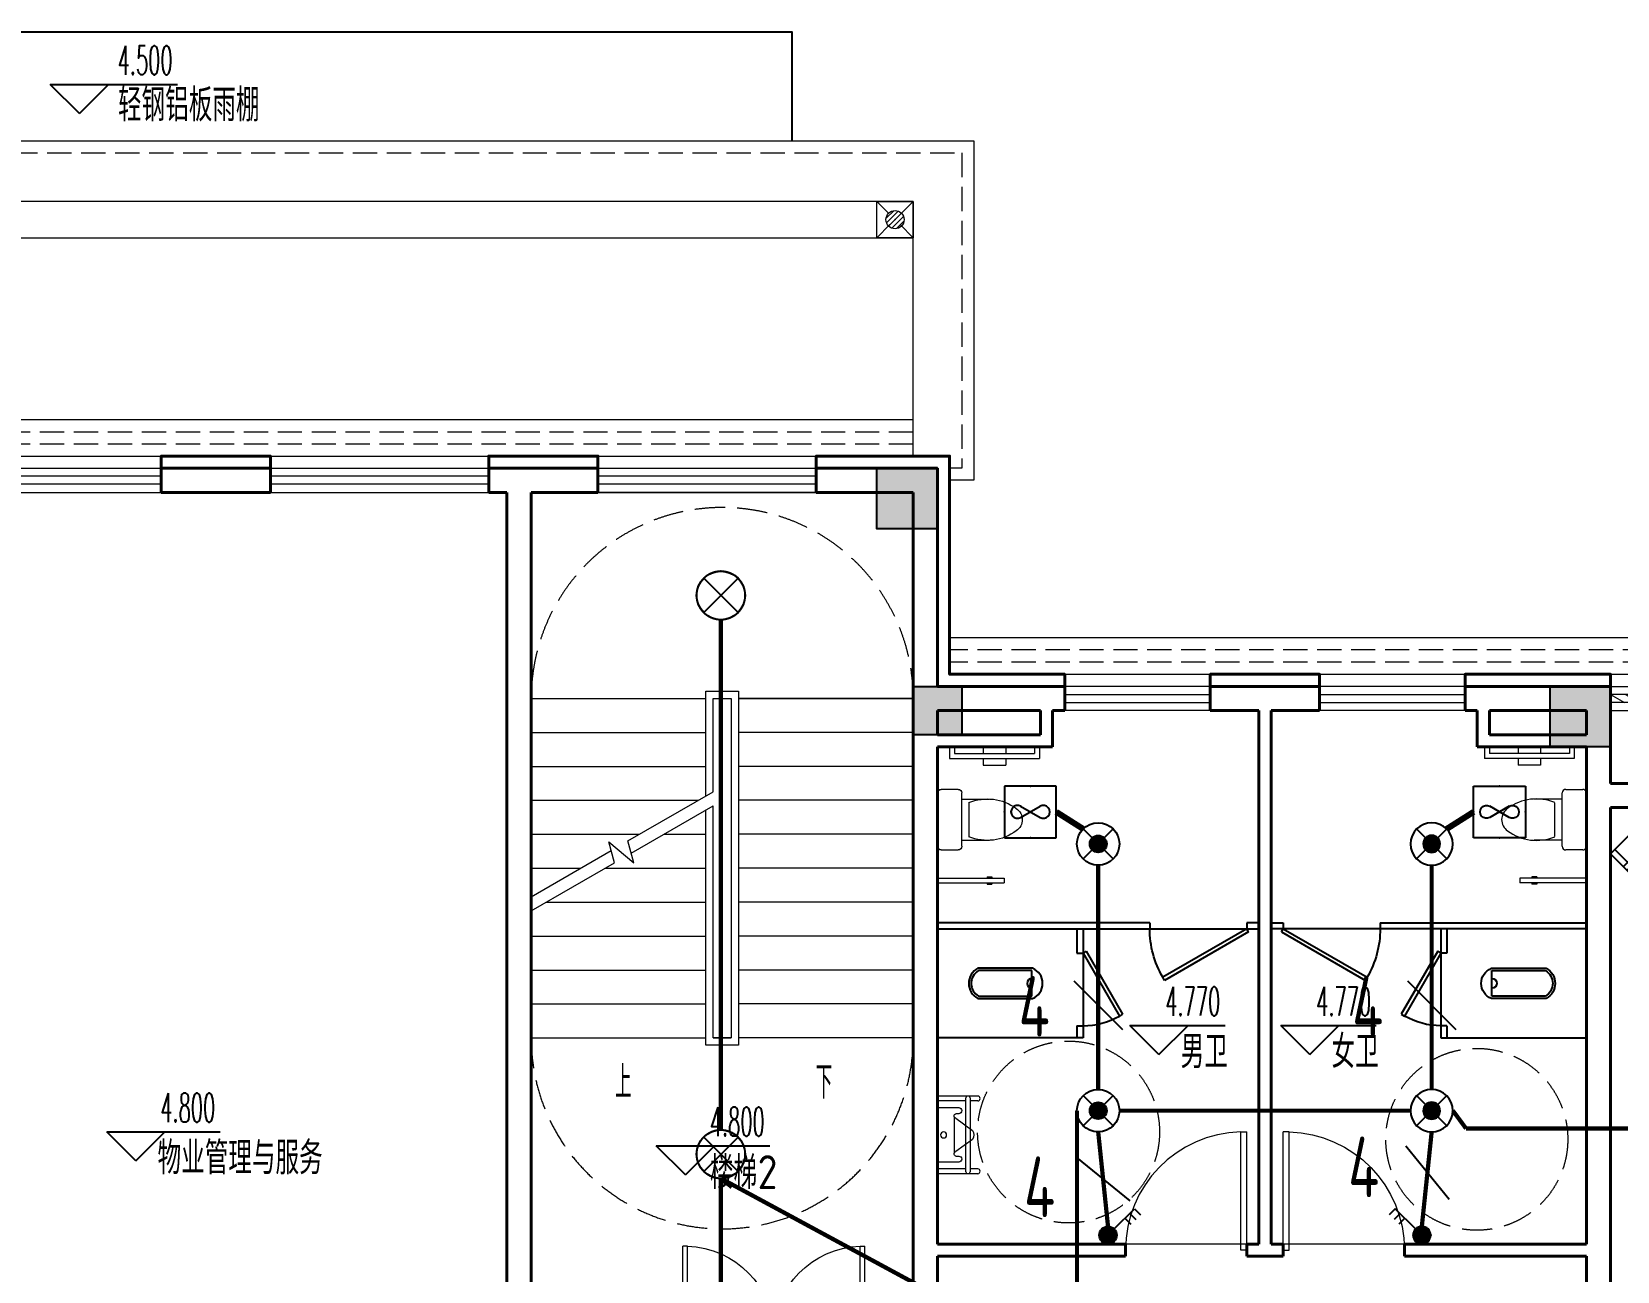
# Model space of a CAD drawing. Extents: x 491024 to 1725648, y 860327 to 1705161.
# Drawn here: x 681063 to 694136, y 1085031 to 1095256 of the extents above; entities that cross this region are included whole.
import ezdxf
from ezdxf.enums import TextEntityAlignment as Align

# ---------------------------------------------------------------- set-up
doc = ezdxf.new("R2010")
doc.units = 0
doc.header["$LTSCALE"] = 1000
doc.header["$MEASUREMENT"] = 0
doc.linetypes.add('__DASH', pattern=[0.35, 0.25, -0.1])
doc.linetypes.add('DASH', pattern=[0.35, 0.25, -0.1])
for name, color, linetype in [('A-AC', 8, 'Continuous'), ('DIM-照明', 3, 'Continuous'), ('DIM_ELEV', 8, 'Continuous'), ('DIM_SYMB', 8, 'Continuous'), ('EQUIP-动力', 3, 'Continuous'), ('EQUIP-照明', 3, 'Continuous'), ('PUB_TEXT', 8, 'Continuous'), ('S-COLU-HATCH', 8, 'Continuous'), ('S-COLU-LINE1', 8, 'Continuous'), ('TEL_TEXT', 7, 'Continuous'), ('WIRE-照明', 2, 'Continuous'), ('洁具', 8, 'Continuous'), ('立面', 8, 'Continuous')]:
    doc.layers.add(name, color=color, linetype=linetype)
for name, color, linetype, lineweight in [('LVTRY', 8, 'Continuous', 13), ('STAIR', 8, 'Continuous', 18), ('WALL', 8, 'Continuous', 40), ('WINDOW', 8, 'Continuous', 15), ('平面-分水线', 8, 'Continuous', 15), ('平面-排水沟', 8, 'Continuous', 15), ('平面-看线', 8, 'Continuous', 15)]:
    doc.layers.add(name, color=color, linetype=linetype, lineweight=lineweight)
doc.styles.add('_TCH_DIM', font='SIMPLEX.shx', dxfattribs={"width": 0.7, "bigfont": 'GBCBIG.shx'})
doc.styles.add('_TEL_DIM', font='SIMPLEX', dxfattribs={"width": 0.8, "height": 3.5, "bigfont": 'HZTXT'})
doc.styles.add('DIM_FONT', font='SIMPLEX.shx', dxfattribs={"width": 0.56})
doc.styles.get("Standard").update_dxf_attribs({"font": 'gbenor.shx', "bigfont": 'gbcbig.shx'})

# ---------------------------------------------------------------- blocks, each defined once
blk = doc.blocks.new('A$C752800CC')
at = {"layer": 'LVTRY'}
for p, q in [((380, 0), (820, 0)), ((1082, 0), (1082, -549)), ((1122, 0), (1122, -549)), ((0, -100), (95, -100)), ((95, -100), (95, -840)), ((350, -170), (350, -30)), ((850, -30), (850, -170)), ((0, -140), (55, -140)), ((55, -140), (55, -800)), ((820, -200), (380, -200)), ((430, -200), (430, -430)), ((740, -260), (460, -260)), ((770, -200), (770, -430)), ((0, -377), (55, -377)), ((95, -377), (150, -377)), ((150, -377), (150, -562)), ((1072, -409), (1082, -409)), ((1072, -409), (1072, -449)), ((1072, -449), (1082, -449)), ((1122, -409), (1132, -409)), ((1122, -449), (1132, -449)), ((1132, -409), (1132, -449)), ((0, -562), (55, -562)), ((95, -562), (150, -562)), ((1082, -549), (1122, -549)), ((0, -800), (55, -800)), ((0, -840), (95, -840))]:
    blk.add_line(p, q, dxfattribs=at)
for centre, radius, start, end in [((380, -30), 30, 90, 180), ((820, -30), 30, 0, 90), ((380, -170), 30, 180, 270), ((827, -412), 398, 157.4505, 216.6381), ((373, -412), 398, 323.3619, 22.5495), ((820, -170), 30, 270, 0), ((600, -589), 110, 213.4509, 326.5491)]:
    blk.add_arc(centre, radius, start, end, dxfattribs=at)
at = {"layer": 'LVTRY', "style": 'DIM_FONT', "text_generation_flag": 4, "width": 0.8, "flags": 9}
for tag in ['YSIZE', 'XSIZE']:
    blk.add_attdef(tag, (600, 0), '', height=0.5, rotation=180, dxfattribs=at)
blk = doc.blocks.new('BFBFGBVDVD')
at = {"layer": '洁具', "color": 1}
for p, q in [((1180497, 1092194), (1180597, 1092194)), ((1183147, 1092144), (1180497, 1092144)), ((1180582, 1092118), (1180597, 1092144)), ((1180597, 1092194), (1180597, 1092144)), ((1180597, 1092144), (1181290, 1091744)), ((1181397, 1092194), (1181397, 1092144)), ((1181397, 1092194), (1183147, 1092194)), ((1180582, 1092118), (1181275, 1091718)), ((1181275, 1091718), (1181290, 1091744))]:
    blk.add_line(p, q, dxfattribs=at)
blk.add_arc((1180597, 1092144), 800, 330, 0, dxfattribs=at)
at = {"ltscale": 0.5, "rotation": 270}
blk.add_blockref('A$C752800CC', (1183147, 1093644), dxfattribs=at)
blk = doc.blocks.new('cssd')
at = {"layer": '洁具', "color": 1}
for p, q in [((8184438, -430268), (8184958, -429968)), ((8184958, -429968), (8184973, -429994)), ((8184453, -430294), (8184973, -429994)), ((8184253, -431494), (8184253, -430294)), ((8184253, -430294), (8185153, -430294)), ((8184253, -430344), (8184453, -430344)), ((8184438, -430268), (8184453, -430294)), ((8184453, -430344), (8184453, -430294)), ((8185053, -430344), (8185053, -430294)), ((8185053, -430344), (8185153, -430344)), ((8185153, -430294), (8185153, -431494)), ((8184578, -430710), (8184578, -431162)), ((8184808, -430715), (8184598, -430715)), ((8184598, -430715), (8184598, -431156)), ((8184808, -431156), (8184808, -430715)), ((8184828, -431162), (8184828, -430710)), ((8184253, -431494), (8185153, -431494))]:
    blk.add_line(p, q, dxfattribs=at)
for centre, radius, start, end in [((8184453, -430294), 600, 0, 30), ((8184703, -430762), 135, 22.3551, 157.6449), ((8184703, -430715), 40, 180, 0), ((8184703, -431094), 142, 208.5105, 331.4895), ((8184703, -431094), 122, 210.8078, 329.1922)]:
    blk.add_arc(centre, radius, start, end, dxfattribs=at)
blk = doc.blocks.new('FGFGFNBFNB')
at = {"layer": '洁具', "color": 1}
for p, q in [((1179497, 1092194), (1177797, 1092194)), ((1177797, 1092144), (1180397, 1092144)), ((1179497, 1092194), (1179497, 1092144)), ((1180297, 1092144), (1179604, 1091744)), ((1180297, 1092194), (1180297, 1092144)), ((1180397, 1092194), (1180297, 1092194)), ((1180312, 1092118), (1180297, 1092144)), ((1180312, 1092118), (1179619, 1091718)), ((1179619, 1091718), (1179604, 1091744))]:
    blk.add_line(p, q, dxfattribs=at)
blk.add_arc((1180297, 1092144), 800, 180, 210, dxfattribs=at)
at = {"ltscale": 0.5, "xscale": -1, "rotation": 90}
blk.add_blockref('A$C752800CC', (1177797, 1093644), dxfattribs=at)
blk = doc.blocks.new('小便斗_01')
for p, q in [((175, 225), (0, 225)), ((0, 225), (0, -225)), ((137.5, -150), (137.5, 150)), ((150, 175), (175, 175)), ((287.5, 37.5), (150, 137.5)), ((150, -137.5), (287.5, -37.5)), ((0, -225), (175, -225)), ((175, -175), (150, -175))]:
    blk.add_line(p, q)
blk.add_circle((50, 0), 25)
for centre, radius, start, end in [((156.25, 156.25), 19.76, 108.434949, 251.565051), ((175, 200), 25, 270, 90), ((237.5, 0), 62.5, 323.130102, 36.869898), ((156.25, -156.25), 19.76, 108.434949, 251.565051), ((175, -200), 25, 270, 90)]:
    blk.add_arc(centre, radius, start, end)
blk = doc.blocks.new('A$C58953B22')
at = {"layer": 'LVTRY'}
for p, q in [((-332, 320, 0), (0, 320)), ((-332, 280, 0), (-269, 280, 0)), ((-269, -305, 0), (-269, 305, 0)), ((-234, 305, 0), (-234, -305, 0)), ((-234, 280, 0), (0, 280)), ((-332, -280, 0), (-269, -280, 0)), ((-332, -320, 0), (0, -320)), ((-234, -280, 0), (0, -280))]:
    blk.add_line(p, q, dxfattribs=at)
for centre, radius, start, end in [((-332, 300, 0), 20, 89.9994, 269.9994), ((-252, 302, 0), 17.7, 8.7974, 171.2026), ((-332, -300, 0), 20, 89.9994, 269.9994), ((-252, -302, 0), 17.7, 188.7974, 351.2026)]:
    blk.add_arc(centre, radius, start, end, dxfattribs=at)
at = {"layer": 'LVTRY', "xscale": -1}
blk.add_blockref('小便斗_01', (0, 0), dxfattribs=at)
blk = doc.blocks.new('QER5Y5WE3')
for p, q in [((236, 408), (404, 419)), ((326, 383), (236, 408)), ((399, 251), (404, 419)), ((-194, 188), (-1, 388)), ((72, 389), (-156, 153)), ((292, -73), (-90, 296)), ((321, -43), (-61, 326)), ((360, -17), (-29, 359)), ((389, 14), (0, 389)), ((72, 389), (387, 86)), ((326, 383), (253, 308)), ((297, 307), (253, 308)), ((299, 264), (297, 307)), ((372, 340), (299, 264)), ((399, 251), (372, 340)), ((194, -188), (-194, 188)), ((387, 86), (159, -151)), ((388, 13), (194, -188))]:
    blk.add_line(p, q)
for centre, start, end in [((36, 352), 46.0154, 136.0154), ((351, 49), 316.0154, 46.0154)]:
    blk.add_arc(centre, 51.3, start, end)
blk = doc.blocks.new('$lvtry$00000171')
for p, q in [((-74, 11), (-11, 74)), ((-70, -27), (27, 70)), ((-53, -53), (53, 53)), ((-27, -70), (70, 27)), ((11, -74), (74, -11))]:
    blk.add_line(p, q)
blk.add_circle((0, 0), 75)
blk.add_point((0, 0))
blk = doc.blocks.new('R5T6Y7TRF')
at = {"layer": '平面-分水线', "elevation": -134}
blk.add_lwpolyline([(392485, -26438), (392785, -26438), (392785, -26738), (392485, -26738)], close=True, dxfattribs=at)
for points in [[(392485, -26438), (392582, -26534)], [(392688, -26534), (392785, -26438)], [(392485, -26738), (392593, -26629)], [(392676, -26629), (392785, -26738)]]:
    blk.add_lwpolyline(points, dxfattribs=at)
at = {"layer": 'LVTRY'}
blk.add_blockref('$lvtry$00000171', (392635, -26588, -134), dxfattribs=at)
blk = doc.blocks.new('rewerwer')
at = {"layer": 'S-COLU-HATCH'}
h = blk.add_hatch(color=256, dxfattribs=at)
h.dxf.hatch_style = 1
h.paths.add_polyline_path([(1326788, 1151056), (1327288, 1151056), (1327288, 1150556), (1326788, 1150556)])
h = blk.add_hatch(color=256, dxfattribs=at)
h.dxf.hatch_style = 1
h.paths.add_polyline_path([(1327088, 1149256), (1327488, 1149256), (1327488, 1148856), (1327088, 1148856)])
h = blk.add_hatch(color=256, dxfattribs=at)
h.dxf.hatch_style = 1
h.paths.add_polyline_path([(1332338, 1149256), (1332838, 1149256), (1332838, 1148756), (1332338, 1148756)])
at = {"layer": 'S-COLU-LINE1'}
for points in [[(1326788, 1151056), (1327288, 1151056), (1327288, 1150556), (1326788, 1150556)], [(1327088, 1149256), (1327488, 1149256), (1327488, 1148856), (1327088, 1148856)], [(1332338, 1149256), (1332838, 1149256), (1332838, 1148756), (1332338, 1148756)]]:
    blk.add_lwpolyline(points, close=True, dxfattribs=at)
blk = doc.blocks.new('$WINLIB2D$00000001')
at = {"color": 0}
for points in [[(-0.5, 0.5), (-0.5, -0.5)], [(-0.5, 0.5), (0.5, 0.5)], [(0.5, -0.5), (0.5, 0.5)], [(0.5, 0.1667), (-0.5, 0.1667)], [(0.5, -0.1667), (-0.5, -0.1667)], [(-0.5, -0.5), (0.5, -0.5)]]:
    blk.add_lwpolyline(points, dxfattribs=at)
blk = doc.blocks.new('$DorLib2D$00000001')
for p, q in [((0.45, 0.975), (0.5, 0.975)), ((0.45, 0), (0.45, 0.975)), ((0.5, 0), (0.5, 0.975)), ((0.5, 0), (0.45, 0))]:
    blk.add_line(p, q)
at = {"lineweight": 13}
blk.add_arc((0.475, 0), 0.975, 91.4693, 180, dxfattribs=at)
blk = doc.blocks.new('$WINLIB2D$00000039')
at = {"color": 0}
for points in [[(-0.5, 0.5), (-0.5, -0.5)], [(0.5, 0.5), (-0.5, 0.5)], [(0.5, -0.5), (0.5, 0.5)], [(-0.5, 0.1667), (0.5, 0.1667)], [(-0.3839, -0.1667), (-0.448, 0.1667)], [(-0.3159, -0.1667), (-0.38, 0.1667)], [(-0.2479, -0.1667), (-0.312, 0.1667)], [(-0.1799, -0.1667), (-0.244, 0.1667)], [(-0.1119, -0.1667), (-0.176, 0.1667)], [(-0.0439, -0.1667), (-0.108, 0.1667)], [(0.0241, -0.1667), (-0.04, 0.1667)], [(0.0921, -0.1667), (0.028, 0.1667)], [(0.16, -0.1667), (0.0959, 0.1667)], [(0.228, -0.1667), (0.1639, 0.1667)], [(0.296, -0.1667), (0.2319, 0.1667)], [(0.364, -0.1667), (0.2999, 0.1667)], [(0.432, -0.1667), (0.3679, 0.1667)], [(0.5, -0.1667), (0.4359, 0.1667)], [(-0.4519, -0.1667), (-0.5, 0.0836)], [(-0.5, -0.1667), (0.5, -0.1667)], [(0.5, -0.5), (-0.5, -0.5)]]:
    blk.add_lwpolyline(points, dxfattribs=at)
blk = doc.blocks.new('$DorLib2D$00000002')
for p, q in [((-0.5, 0), (-0.5, 0.4875)), ((-0.475, 0.4875), (-0.5, 0.4875)), ((-0.475, 0), (-0.475, 0.4875)), ((0.475, 0), (0.475, 0.4875)), ((0.475, 0.4875), (0.5, 0.4875)), ((0.5, 0), (0.5, 0.4875)), ((-0.5, 0), (-0.475, 0)), ((0.5, 0), (0.475, 0))]:
    blk.add_line(p, q)
at = {"lineweight": 13}
for centre, start, end in [((-0.4875, 0), 0, 88.53072), ((0.4875, 0), 91.46928, 180)]:
    blk.add_arc(centre, 0.4875, start, end, dxfattribs=at)
blk = doc.blocks.new('ASDASDFSGH')
at = {"layer": 'DIM_ELEV', "color": 8}
for p, q in [((1320212.7, 1076773.2), (1319972.7, 1077013.2)), ((1319972.7, 1077013.2), (1321022.3, 1077013.2)), ((1320212.7, 1076773.2), (1320452.7, 1077013.2)), ((1329113.7, 1069009.8), (1328873.7, 1069249.8)), ((1328873.7, 1069249.8), (1329660.1, 1069249.8)), ((1329113.7, 1069009.8), (1329353.7, 1069249.8)), ((1330357.5, 1069009.8), (1330117.5, 1069249.8)), ((1330117.5, 1069249.8), (1330903.8, 1069249.8)), ((1330357.5, 1069009.8), (1330597.5, 1069249.8)), ((1320678.2, 1068133.7), (1320438.2, 1068373.7)), ((1320438.2, 1068373.7), (1321373.5, 1068373.7)), ((1320678.2, 1068133.7), (1320918.2, 1068373.7)), ((1325208.8, 1068018.3), (1324968.8, 1068258.3)), ((1324968.8, 1068258.3), (1325904.1, 1068258.3)), ((1325208.8, 1068018.3), (1325448.8, 1068258.3))]:
    blk.add_line(p, q, dxfattribs=at)
at = {"layer": 'DIM_SYMB', "color": 8}
for points in [[(1326337.7, 1069007.8, 0, 0, 0), (1326337.7, 1072797.8, 0, 0, 0), (1324687.7, 1072797.8, 0, 0, 0), (1324687.7, 1071067.8, 64, 0, 0), (1324687.7, 1070827.8, 0, 0, 0)], [(1324687.7, 1069007.8, 0, 0, 0), (1324687.7, 1070307.8, 64, 0, 0), (1324687.7, 1070547.8, 0, 0, 0)]]:
    blk.add_lwpolyline(points, format="xyseb", dxfattribs=at)
at = {"layer": 'STAIR', "color": 8}
for p, q in [((1327087.7, 1073647.8), (1323937.7, 1073647.8)), ((1323937.7, 1073647.8), (1323937.7, 1071947.8)), ((1327087.7, 1071947.8), (1327087.7, 1073647.8)), ((1325377.7, 1071143.9), (1325377.7, 1072007.8)), ((1325377.7, 1072007.8), (1325647.7, 1072007.8)), ((1325647.7, 1072007.8), (1325647.7, 1069087.8)), ((1323937.7, 1070312.5), (1323937.7, 1071947.8)), ((1323937.7, 1071947.8), (1325377.7, 1071947.8)), ((1323937.7, 1071947.8), (1325377.7, 1071947.8)), ((1325437.7, 1071178.5), (1325437.7, 1071947.8)), ((1325437.7, 1071178.5), (1325437.7, 1071947.8)), ((1325437.7, 1071947.8), (1325587.7, 1071947.8)), ((1325437.7, 1071947.8), (1325587.7, 1071947.8)), ((1325587.7, 1071947.8), (1325587.7, 1069147.8)), ((1325587.7, 1071947.8), (1325587.7, 1069147.8)), ((1327087.7, 1071947.8), (1325647.7, 1071947.8)), ((1325647.7, 1071947.8), (1327087.7, 1071947.8)), ((1327087.7, 1071947.8), (1327087.7, 1069147.8)), ((1323937.7, 1071667.8), (1325377.7, 1071667.8)), ((1327087.7, 1071667.8), (1325647.7, 1071667.8)), ((1323937.7, 1071387.8), (1325377.7, 1071387.8)), ((1327087.7, 1071387.8), (1325647.7, 1071387.8)), ((1323937.7, 1071107.8), (1325315.2, 1071107.8)), ((1324734.8, 1070772.7), (1325437.7, 1071178.5)), ((1327087.7, 1071107.8), (1325647.7, 1071107.8)), ((1324761.6, 1070672.7), (1325437.7, 1071063.1)), ((1325377.7, 1069087.8), (1325377.7, 1071028.4)), ((1325437.7, 1069147.8), (1325437.7, 1071063.1)), ((1325437.7, 1069147.8), (1325437.7, 1071063.1)), ((1323937.7, 1070827.8), (1324830.2, 1070827.8)), ((1324623.3, 1070592.9), (1324577.1, 1070765.2)), ((1324577.1, 1070765.2), (1324783.2, 1070592.3)), ((1324783.2, 1070592.3), (1324734.8, 1070772.7)), ((1325030.2, 1070827.8), (1325377.7, 1070827.8)), ((1327087.7, 1070827.8), (1325647.7, 1070827.8)), ((1323937.7, 1070312.5), (1324596.5, 1070692.9)), ((1323937.7, 1070197), (1324623.3, 1070592.9)), ((1323937.7, 1070547.8), (1324345.2, 1070547.8)), ((1324545.2, 1070547.8), (1325377.7, 1070547.8)), ((1327087.7, 1070547.8), (1325647.7, 1070547.8)), ((1323937.7, 1069147.8), (1323937.7, 1070197)), ((1324060.2, 1070267.8), (1325377.7, 1070267.8)), ((1327087.7, 1070267.8), (1325647.7, 1070267.8)), ((1323937.7, 1069987.8), (1325377.7, 1069987.8)), ((1327087.7, 1069987.8), (1325647.7, 1069987.8)), ((1323937.7, 1069707.8), (1325377.7, 1069707.8)), ((1327087.7, 1069707.8), (1325647.7, 1069707.8)), ((1323937.7, 1069427.8), (1325377.7, 1069427.8)), ((1327087.7, 1069427.8), (1325647.7, 1069427.8)), ((1323937.7, 1069147.8), (1325377.7, 1069147.8)), ((1325587.7, 1069147.8), (1325437.7, 1069147.8)), ((1325437.7, 1069147.8), (1325587.7, 1069147.8)), ((1327087.7, 1069147.8), (1325647.7, 1069147.8)), ((1325647.7, 1069087.8), (1325377.7, 1069087.8))]:
    blk.add_line(p, q, dxfattribs=at)
at = {"layer": 'STAIR', "color": 8, "linetype": '__DASH'}
for centre in [(1328368.4, 1068371.6), (1331734.4, 1068311.4)]:
    blk.add_circle(centre, 750, dxfattribs=at)
for centre, start, end in [((1325512.7, 1071947.8), 359.99563, 180.00066), ((1325512.7, 1069147.8), 180, 0)]:
    blk.add_arc(centre, 1575, start, end, dxfattribs=at)
at = {"layer": 'WALL', "color": 8}
for p, q in [((1321787.7, 1073847.8), (1320887.7, 1073847.8)), ((1320887.7, 1073847.8), (1320887.7, 1073647.8)), ((1321787.7, 1073647.8), (1321787.7, 1073847.8)), ((1323837.7, 1073847.8), (1323587.7, 1073847.8)), ((1323587.7, 1073847.8), (1323587.7, 1073647.8)), ((1324487.7, 1073847.8), (1323837.7, 1073847.8)), ((1324487.7, 1073647.8), (1324487.7, 1073847.8)), ((1327287.7, 1073847.8), (1326287.7, 1073847.8)), ((1326287.7, 1073847.8), (1326287.7, 1073647.8)), ((1327287.7, 1073847.8), (1327287.7, 1072047.8)), ((1320887.7, 1073647.8), (1321787.7, 1073647.8)), ((1323587.7, 1073647.8), (1323737.7, 1073647.8)), ((1323737.7, 1073647.8), (1323737.7, 1066697.8)), ((1323937.7, 1073647.8), (1323937.7, 1066797.8)), ((1323937.7, 1073647.8), (1324487.7, 1073647.8)), ((1326287.7, 1073647.8), (1327087.7, 1073647.8)), ((1327087.7, 1073647.8), (1327087.7, 1071947.8)), ((1328137.2, 1072047.8), (1327287.7, 1072047.8)), ((1328337.2, 1072047.8), (1328137.2, 1072047.8)), ((1328337.2, 1071847.8), (1328337.2, 1072047.8)), ((1330037.7, 1072047.8), (1329537.2, 1072047.8)), ((1329537.2, 1072047.8), (1329537.2, 1071847.8)), ((1330437.7, 1072047.8), (1330037.7, 1072047.8)), ((1330437.7, 1071847.8), (1330437.7, 1072047.8)), ((1331838.1, 1072047.8), (1331637.7, 1072047.8)), ((1331637.7, 1072047.8), (1331637.7, 1071847.8)), ((1332737.7, 1072047.8), (1331838.1, 1072047.8)), ((1332837.7, 1072047.8), (1332737.7, 1072047.8)), ((1332837.7, 1071847.8), (1332837.7, 1072047.8)), ((1327087.7, 1071947.8), (1327087.7, 1071647.8)), ((1327287.7, 1071847.8), (1327287.7, 1071647.8)), ((1328137.2, 1071847.8), (1327287.7, 1071847.8)), ((1328137.2, 1071847.8), (1328137.2, 1071647.8)), ((1328237.2, 1071847.8), (1328337.2, 1071847.8)), ((1328237.2, 1071847.8), (1328237.2, 1071547.8)), ((1329537.2, 1071847.8), (1329937.7, 1071847.8)), ((1329937.7, 1067447.8), (1329937.7, 1071847.8)), ((1330037.7, 1067447.8), (1330037.7, 1071847.8)), ((1330037.7, 1071847.8), (1330437.7, 1071847.8)), ((1331637.7, 1071847.8), (1331738.1, 1071847.8)), ((1331738.1, 1071847.8), (1331738.1, 1071547.8)), ((1331838.1, 1071847.8), (1331838.1, 1071647.8)), ((1332637.7, 1071847.8), (1331838.1, 1071847.8)), ((1332637.7, 1071647.8), (1332637.7, 1071847.8)), ((1332837.7, 1071647.8), (1332837.7, 1071847.8)), ((1327087.7, 1071647.8), (1327087.7, 1067447.8)), ((1328137.2, 1071647.8), (1327287.7, 1071647.8)), ((1331838.1, 1071647.8), (1332637.7, 1071647.8)), ((1332837.7, 1071247.8), (1332837.7, 1071647.8)), ((1327287.7, 1071547.8), (1327287.7, 1067447.8)), ((1328237.2, 1071547.8), (1327287.7, 1071547.8)), ((1331738.1, 1071547.8), (1332637.7, 1071547.8)), ((1332637.7, 1071147.8), (1332637.7, 1071547.8)), ((1332837.7, 1071247.8), (1334637.7, 1071247.8)), ((1332637.7, 1067447.8), (1332637.7, 1071147.8)), ((1332837.7, 1067447.8), (1332837.7, 1071047.8)), ((1332837.7, 1071047.8), (1334837.7, 1071047.8)), ((1327087.7, 1067447.8), (1327087.7, 1066797.8)), ((1328837.7, 1067447.8), (1327287.7, 1067447.8)), ((1328837.7, 1067347.8), (1328837.7, 1067447.8)), ((1329937.7, 1067447.8), (1329837.7, 1067447.8)), ((1329837.7, 1067447.8), (1329837.7, 1067347.8)), ((1330137.7, 1067447.8), (1330037.7, 1067447.8)), ((1330137.7, 1067347.8), (1330137.7, 1067447.8)), ((1332637.7, 1067447.8), (1331137.7, 1067447.8)), ((1331137.7, 1067447.8), (1331137.7, 1067347.8)), ((1332837.7, 1064747.8), (1332837.7, 1067447.8)), ((1327287.7, 1067347.8), (1328837.7, 1067347.8)), ((1327287.7, 1067347.8), (1327287.7, 1066697.8)), ((1329837.7, 1067347.8), (1330037.7, 1067347.8)), ((1330037.7, 1067347.8), (1330137.7, 1067347.8)), ((1331137.7, 1067347.8), (1332637.7, 1067347.8)), ((1332637.7, 1064947.8), (1332637.7, 1067347.8))]:
    blk.add_line(p, q, dxfattribs=at)
for points in [[(1321787.7, 1073847.8), (1321787.7, 1073947.8), (1320887.7, 1073947.8), (1320887.7, 1073847.8)], [(1324487.7, 1073847.8), (1324487.7, 1073947.8), (1323587.7, 1073947.8), (1323587.7, 1073847.8)], [(1328337.2, 1072047.8), (1328337.2, 1072147.8), (1327387.7, 1072147.8), (1327387.7, 1073947.8), (1326287.7, 1073947.8), (1326287.7, 1073847.8)], [(1330437.7, 1072047.8), (1330437.7, 1072147.8), (1329537.2, 1072147.8), (1329537.2, 1072047.8)], [(1332837.7, 1072047.8), (1332837.7, 1072147.8), (1331637.7, 1072147.8), (1331637.7, 1072047.8)]]:
    blk.add_lwpolyline(points, dxfattribs=at)
at = {"layer": 'WINDOW', "color": 8}
for p, q in [((1329837.7, 1067447.8), (1328837.7, 1067447.8)), ((1331137.7, 1067447.8), (1330137.7, 1067447.8))]:
    blk.add_line(p, q, dxfattribs=at)
at = {"layer": '平面-排水沟', "color": 8}
blk.add_lwpolyline([(1293287.7, 1075747.8), (1327087.7, 1075747.8)], dxfattribs=at)
at = {"layer": '平面-看线', "color": 8}
for points in [[(1313687.7, 1076047.8), (1313687.7, 1076547.8), (1327587.7, 1076547.8), (1327587.7, 1073747.8), (1327387.7, 1073747.8)], [(1327087.7, 1073947.8), (1327087.7, 1076047.8), (1293287.7, 1076047.8), (1293287.7, 1073947.8)], [(1293287.7, 1074247.8), (1327087.7, 1074247.8)], [(1319087.7, 1073947.8), (1320887.7, 1073947.8)], [(1321787.7, 1073947.8), (1323587.7, 1073947.8)], [(1324487.7, 1073947.8), (1326287.7, 1073947.8)], [(1334537.7, 1072447.8), (1327387.7, 1072447.8)], [(1328337.2, 1072147.8), (1329537.2, 1072147.8)], [(1330437.7, 1072147.8), (1331637.7, 1072147.8)], [(1332837.7, 1072147.8), (1334637.7, 1072147.8)]]:
    blk.add_lwpolyline(points, dxfattribs=at)
at = {"layer": '平面-看线', "color": 8, "linetype": 'DASH', "ltscale": 0.8}
for points in [[(1313787.7, 1076047.8), (1313787.7, 1076447.8), (1327487.7, 1076447.8), (1327487.7, 1073847.8), (1327387.7, 1073847.8)], [(1293287.7, 1074147.8), (1327087.7, 1074147.8)], [(1293287.7, 1074047.8), (1327087.7, 1074047.8)], [(1334537.7, 1072347.8), (1327387.7, 1072347.8)], [(1334537.7, 1072247.8), (1327387.7, 1072247.8)]]:
    blk.add_lwpolyline(points, dxfattribs=at)
at = {"layer": '立面', "color": 8}
blk.add_lwpolyline([(1314487.7, 1076547.8), (1314487.7, 1077447.8), (1326087.7, 1077447.8), (1326087.7, 1076547.8)], dxfattribs=at)
at = {"color": 8}
blk.add_blockref('R5T6Y7TRF', (934302.8, 1102485.4, 134.4), dxfattribs=at)
at = {"color": 8, "xscale": -1}
for name in ['BFBFGBVDVD', 'FGFGFNBFNB']:
    blk.add_blockref(name, (2510434.8, -22095.8), dxfattribs=at)
at = {"color": 8, "rotation": 180}
blk.add_blockref('A$C58953B22', (1327287.7, 1068348), dxfattribs=at)
at = {"layer": 'A-AC', "color": 8, "linetype": 'ByBlock', "rotation": 268.9846063388433}
blk.add_blockref('QER5Y5WE3', (1333028.6, 1070856.9), dxfattribs=at)
at = {"layer": 'S-COLU-LINE1', "color": 8}
blk.add_blockref('rewerwer', (0, -77208.4), dxfattribs=at)
at = {"layer": 'WINDOW', "color": 8}
for name, p, xscale, yscale, zscale, rotation in [('$WINLIB2D$00000001', (1319987.7, 1073747.8), 1800, -200, 1800, 359.9999999999869), ('$WINLIB2D$00000001', (1322687.7, 1073747.8), 1800, -200, 1800, 359.9999999999869), ('$WINLIB2D$00000001', (1325387.7, 1073747.8), 1800, -200, 1800, 359.9999999999881), ('$WINLIB2D$00000001', (1328937.2, 1071947.8), 1200, 200, 1200, 180.000000000014), ('$WINLIB2D$00000001', (1331037.7, 1071947.8), 1200, 200, 1200, 180.0000000000074), ('$WINLIB2D$00000039', (1333737.7, 1071947.8), 1800, 200, 1800, 180.00000000002), ('$DorLib2D$00000001', (1329337.7, 1067397.8), -1000, -1000, -1000, 180.0000000000047), ('$DorLib2D$00000001', (1330637.7, 1067397.8), 1000, -1000, 1000, 180.000000000005), ('$DorLib2D$00000002', (1325937.7, 1066697.8), -1500, 1500, -1500, 3.274699233820835e-10)]:
    blk.add_blockref(name, p, dxfattribs=dict(at, xscale=xscale, yscale=yscale, zscale=zscale, rotation=rotation))
at = {"layer": '洁具', "color": 8, "linetype": 'Continuous', "rotation": 269.9999999966305}
blk.add_blockref('cssd', (1758781.5, 9254300.8), dxfattribs=at)
at = {"layer": '洁具', "color": 8, "linetype": 'Continuous', "xscale": -1, "rotation": 90.00000000343613}
blk.add_blockref('cssd', (901143.9, 9254300.8), dxfattribs=at)
at = {"layer": 'PUB_TEXT', "color": 8, "style": '_TCH_DIM'}
for s, height, width, p in [('4.500', 238, 0.494118, (1320527.9, 1077093.2)), ('4.770', 238, 0.494118, (1329165.7, 1069329.9)), ('4.770', 238, 0.494118, (1330409.4, 1069329.9)), ('上', 270.1, 0.7, (1324629.3, 1068647.7)), ('下', 270.1, 0.7, (1326284.5, 1068647.7)), ('4.800', 238, 0.494118, (1320879.1, 1068453.8)), ('4.800', 238, 0.494118, (1325409.7, 1068338.3))]:
    blk.add_text(s, height=height, dxfattribs=dict(at, width=width)).set_placement(p)
at = {"layer": 'PUB_TEXT', "color": 8}
for s, height, p in [('轻钢铝板雨棚', 270.07, (1320531, 1076707.6)), ('男卫', 270.07, (1329292.9, 1068898.2)), ('女卫', 270.07, (1330536.6, 1068898.2)), ('物业管理与服务', 270.07, (1320857.3, 1068022)), ('楼梯', 270.07, (1325411.5, 1067900.5)), ('2', 280, (1325804.7, 1067900.5))]:
    blk.add_text(s, height=height, dxfattribs=at).set_placement(p)
blk = doc.blocks.new('$equip$00001149')
for p, q in [((-0.354, 0.354), (0.354, -0.354)), ((0.354, 0.354), (-0.354, -0.354))]:
    blk.add_line(p, q)
for radius in [0.5, 0.2]:
    blk.add_circle((0, 0), radius)
for points in [[(-0.173, 0.1), (0.173, 0.1), (-0.2, 0), (0.2, 0)], [(-0.173, -0.1), (0.173, -0.1), (-0.2, 0), (0.2, 0)], [(-0.1, 0.173), (0.1, 0.173), (-0.173, 0.1), (0.173, 0.1)], [(0, 0.2), (0, 0.2), (-0.1, 0.173), (0.1, 0.173)], [(-0.1, -0.173), (0.1, -0.173), (-0.173, -0.1), (0.173, -0.1)], [(0, -0.2), (0, -0.2), (-0.1, -0.173), (0.1, -0.173)]]:
    blk.add_solid(points)
at = {"flags": 9}
blk.add_attdef('A', (0, 0), '', height=0.00002, dxfattribs=at)
blk = doc.blocks.new('$equip$00001302')
for p, q in [((0.667, 0.667), (-0.667, 0.667)), ((-0.667, 0.667), (-0.667, -0.667)), ((0.667, -0.667), (0.667, 0.667)), ((-0.25, -0.144), (0.25, 0.144)), ((-0.25, 0.144), (0.25, -0.144)), ((-0.667, -0.667), (0.667, -0.667))]:
    blk.add_line(p, q)
for centre, start, end in [((-0.333, 0), 60, 300), ((0.333, 0), 240, 120)]:
    blk.add_arc(centre, 0.167, start, end)
for p in [(0, 0.667), (-0.667, 0), (0.667, 0), (0, -0.667)]:
    blk.add_point(p)
at = {"flags": 9}
blk.add_attdef('A', (0, 0), '', height=0.00002, dxfattribs=at)
blk = doc.blocks.new('$equip$00001964')
for p, q in [((0.147, 0.356), (0.625, 0.833)), ((0.625, 0.833), (0.766, 0.692)), ((0.399, 0.607), (0.54, 0.466)), ((0.512, 0.72), (0.653, 0.579))]:
    blk.add_line(p, q)
blk.add_circle((0, 0.208), 0.208)
for p in [(0, 0.417), (-0.208, 0.208), (0, 0), (0.208, 0.208)]:
    blk.add_point(p)
for points in [[(-0.104, 0.389), (0.104, 0.389), (-0.18, 0.313), (0.18, 0.313)], [(0, 0.417), (0, 0.417), (-0.104, 0.389), (0.104, 0.389)], [(-0.18, 0.313), (0.18, 0.313), (-0.208, 0.208), (0.208, 0.208)], [(-0.18, 0.104), (0.18, 0.104), (-0.208, 0.208), (0.208, 0.208)], [(-0.104, 0.028), (0.104, 0.028), (-0.18, 0.104), (0.18, 0.104)], [(0, 0), (0, 0), (-0.104, 0.028), (0.104, 0.028)]]:
    blk.add_solid(points)
at = {"layer": 'TEL_TEXT', "style": '_TEL_DIM', "flags": 1}
blk.add_attdef('A', text='', height=0.00002, dxfattribs=at).set_placement((0, 0), align=Align.MIDDLE_CENTER)
blk = doc.blocks.new('$equip$00002539')
for p, q in [((-0.354, 0.354), (0.354, -0.354)), ((0.354, 0.354), (-0.354, -0.354))]:
    blk.add_line(p, q)
at = {"const_width": 0.04}
blk.add_lwpolyline([(-0.5, 0, 1), (0.5, 0, 1), (-0.5, 0, 0.911406)], format="xyb", dxfattribs=at)
blk.add_circle((0, 0), 0.5)
for p in [(0, 0.5), (-0.5, 0), (0.5, 0), (0, -0.5)]:
    blk.add_point(p)
at = {"color": 7, "style": '_TEL_DIM', "flags": 1}
blk.add_attdef('A', text='', height=0.00002, dxfattribs=at).set_placement((0, 0), align=Align.MIDDLE_CENTER)
blk = doc.blocks.new('$TelecSys$00000095')
blk.add_line((0.4, 0.4), (-0.4, -0.4))
at = {"width": 0.8}
blk.add_attdef('N', text='', height=1, dxfattribs=at).set_placement((-0.017, 1.056), align=Align.MIDDLE)

msp = doc.modelspace()

# ---------------------------------------------------------------- linework, layer by layer
at = {"layer": 'WIRE-照明'}
for points, const_width in [([(686745, 1086197.1), (686745, 1090406.1)], 35), ([(689510.1, 1088820.6), (689732.2, 1088679.9)], 50), ([(692951.4, 1088820.6), (692729.2, 1088679.9)], 50), ([(689856, 1086531.1), (689856, 1088381.1)], 35), ([(692605.5, 1086531.1), (692605.5, 1088381.1)], 35), ([(689681, 1086356.1), (689681, 1084357.4)], 35), ([(690031, 1086356.1), (692430.5, 1086356.1)], 35), ([(692889.2, 1086208.6), (692780.5, 1086356.1)], 35), ([(689936.9, 1085402), (689856, 1086181.1)], 35), ([(692524.5, 1085402), (692605.5, 1086181.1)], 35), ([(720037, 1086208.6), (692889.2, 1086208.6)], 35), ([(686745, 1085797.1), (686745, 1082192.1)], 35), ([(689845.5, 1084119.2), (686745, 1085797.1)], 35)]:
    msp.add_lwpolyline(points, dxfattribs=dict(at, const_width=const_width))

# ---------------------------------------------------------------- block references
at = {"layer": 'DIM-照明', "color": 2}
ref = msp.add_blockref('$TelecSys$00000095', (689856, 1087226.4), dxfattribs=dict(at, xscale=499.9999999999999, yscale=499.9999999999999, zscale=499.9999999999999, rotation=90.00000250447715))
ref.add_attrib('N', '4', dxfattribs={"layer": '0', "color": 7, "height": 500, "width": 0.8}).set_placement((689328.2, 1087217.6), align=Align.MIDDLE)
ref = msp.add_blockref('$TelecSys$00000095', (692605.5, 1087226.4), dxfattribs=dict(at, xscale=499.9999999999999, yscale=499.9999999999999, zscale=499.9999999999999, rotation=89.99999749552278))
ref.add_attrib('N', '4', dxfattribs={"layer": '0', "color": 7, "height": 500, "width": 0.8}).set_placement((692077.7, 1087217.6), align=Align.MIDDLE)
ref = msp.add_blockref('$TelecSys$00000095', (692570.7, 1085846.6), dxfattribs=dict(at, xscale=500.0000000000001, yscale=500.0000000000001, zscale=500.0000000000001, rotation=84.06830895612488))
ref.add_attrib('N', '4', dxfattribs={"layer": '0', "color": 7, "height": 500, "width": 0.8}).set_placement((692044.9, 1085892.5), align=Align.MIDDLE)
ref = msp.add_blockref('$TelecSys$00000095', (689896.4, 1085791.6), dxfattribs=dict(at, xscale=500.0000000000001, yscale=500.0000000000001, zscale=500.0000000000001, rotation=95.93169104387508))
ref.add_attrib('N', '4', dxfattribs={"layer": '0', "color": 7, "height": 500, "width": 0.8}).set_placement((689372.4, 1085728.4), align=Align.MIDDLE)
at = {"layer": 'EQUIP-动力', "yscale": 320, "zscale": 320}
for p, xscale in [((689296.7, 1088820.6), 320), ((693164.7, 1088820.6), -320)]:
    msp.add_blockref('$equip$00001302', p, dxfattribs=dict(at, xscale=xscale))
at = {"layer": 'EQUIP-照明'}
for name, p, xscale, yscale, zscale in [('$equip$00002539', (686745, 1090606.1), 400, 400, 400), ('$equip$00001149', (689856, 1088556.1), 350, 350, 350), ('$equip$00001149', (692605.5, 1088556.1), -350, 350, 350), ('$equip$00001149', (689856, 1086356.1), 350, 350, 350), ('$equip$00001149', (692605.5, 1086356.1), -350, 350, 350), ('$equip$00002539', (686745, 1085997.1), 400, 400, 400), ('$equip$00001964', (689936.9, 1085256.1), 350, 350, 350), ('$equip$00001964', (692524.5, 1085256.1), -350, 350, 350)]:
    msp.add_blockref(name, p, dxfattribs=dict(at, xscale=xscale, yscale=yscale, zscale=zscale))
at = {"layer": 'WALL', "color": 252}
msp.add_blockref('ASDASDFSGH', (-638756.7, 17808.4), dxfattribs=at)

doc.saveas('drawing.dxf')
